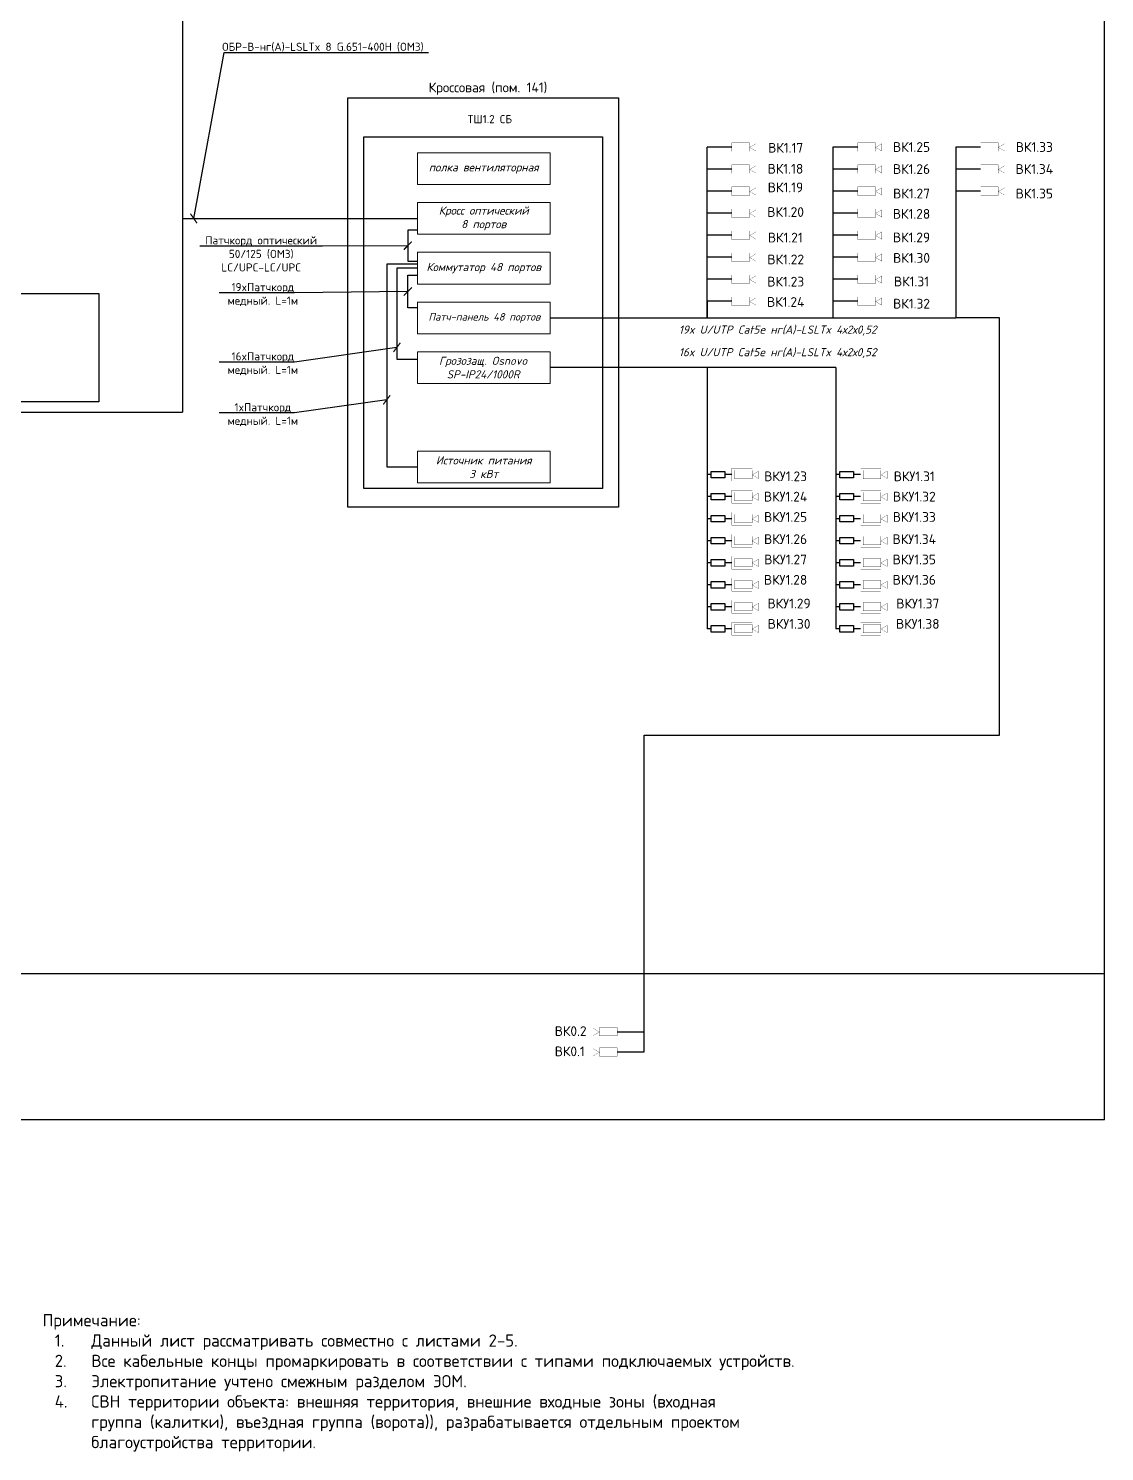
# Model space of a CAD drawing. Header units: millimetres. Extents: x -25459 to 1045457, y -66278 to 462905.
# Drawn here: x 88237 to 114728, y -28773 to 6257 of the extents above; entities that cross this region are included whole.
import ezdxf
from ezdxf import colors
from ezdxf.entities.mleader import LeaderData, LeaderLine
from ezdxf.enums import TextEntityAlignment as Align
from ezdxf.math import Vec2, Vec3

# ---------------------------------------------------------------- set-up
doc = ezdxf.new("R2010")
doc.units = ezdxf.units.MM
doc.layers.add('ВС_Стр_Сх', color=7, linetype='Continuous')
for name, color, linetype, lineweight in [('СКС', 94, 'Continuous', 30), ('Текст', 2, 'Continuous', 0), ('шкаф СКС', 94, 'Continuous', 50), ('Шлейф СОТ', 94, 'Continuous', 30)]:
    doc.layers.add(name, color=color, linetype=linetype, lineweight=lineweight)
doc.styles.add('DEN', font='isocpeur.ttf', dxfattribs={"height": 300})
doc.styles.add('ISOCPEUR', font='isocpeui.ttf', dxfattribs={"height": 250})
doc.styles.add('KOSTY_STYLE', font='isocpeur.ttf')

# ---------------------------------------------------------------- blocks, each defined once
blk = doc.blocks.new('_ARCHTICK')
at = {"color": 0, "linetype": 'ByBlock', "const_width": 0.15}
blk.add_lwpolyline([(-0.5, -0.5), (0.5, 0.5)], dxfattribs=at)
blk = doc.blocks.new('грозозащита')
at = {"color": 4}
blk.add_wipeout([(0, 335), (700, 335), (700, 0), (0, 0)], dxfattribs=at)
at = {"color": 4, "ltscale": 100}
blk.add_lwpolyline([(0, 335), (700, 335), (700, 0), (0, 0)], close=True, dxfattribs=at)

msp = doc.modelspace()

# ---------------------------------------------------------------- linework, layer by layer
at = {"color": 4, "lineweight": 25}
for points in [[(92027.7, 28308.966), (92028.176, -3192.011)], [(92028.18, 1579.896), (92028.18, 1579.896), (97813.099, 1579.896)], [(62887.615, -3192.26), (92028.244, -3192.011)]]:
    msp.add_lwpolyline(points, dxfattribs=at)
at = {"color": 251, "true_color": 0x636466}
msp.add_lwpolyline([(96097.962, 4546.312), (102762.08, 4546.312), (102762.08, -5524.621), (96097.962, -5524.621)], close=True, dxfattribs=at)
at = {"color": 3}
msp.add_lwpolyline([(96492.872, 3585.659), (102367.169, 3585.659), (102367.169, -5069.368), (96492.872, -5069.368)], close=True, dxfattribs=at)
at = {"lineweight": 20}
for points in [[(97813.099, 3193.975), (101076.105, 3193.975), (101076.105, 2412.876), (97813.099, 2412.876)], [(97813.099, 1970.396), (101076.105, 1970.396), (101076.105, 1189.297), (97813.099, 1189.297)], [(97813.099, 746.817), (101076.105, 746.817), (101076.105, -34.282), (97813.099, -34.282)], [(97813.099, -476.761), (101076.105, -476.761), (101076.105, -1257.86), (97813.099, -1257.86)], [(97813.099, -1700.34), (101076.105, -1700.34), (101076.105, -2481.439), (97813.099, -2481.439)], [(97813.099, -4147.497), (101076.105, -4147.497), (101076.105, -4928.596), (97813.099, -4928.596)]]:
    msp.add_lwpolyline(points, close=True, dxfattribs=at)
at = {"color": 5, "lineweight": 30}
for points in [[(108041.088, 3335.842), (108041.088, -867.311)], [(111064.379, 3335.842), (111064.379, -867.311)], [(104942.5, -459.165), (104942.5, -867.311)], [(101076.105, -867.311), (111064.379, -867.311)], [(108111.31, -2090.889), (101076.105, -2090.889)], [(104942.5, -2090.889), (104942.5, -8521.181)], [(108111.31, -2090.889), (108111.31, -8521.181)]]:
    msp.add_lwpolyline(points, dxfattribs=at)
at = {"color": 92}
msp.add_lwpolyline([(97813.099, 1291.406), (97575.388, 1291.406), (97575.388, 528.422), (97813.099, 528.422)], dxfattribs=at)
for points in [[(97813.099, 456.268), (97056.254, 456.268), (97056.254, -4538.046), (97813.099, -4538.046)], [(97813.099, 356.268), (97306.254, 356.268), (97306.254, -1881.394), (97813.099, -1881.394)], [(97813.099, -622.986), (97575.388, -622.986), (97575.388, 184.114), (97813.099, 184.114)]]:
    msp.add_lwpolyline(points)
at = {"color": 252, "true_color": 0x939598}
msp.add_lwpolyline([(80298.514, -266.285), (89968.084, -266.285), (89968.084, -2932.82), (80298.514, -2932.82)], close=True, dxfattribs=at)
at = {"layer": 'ВС_Стр_Сх', "color": 0, "ltscale": 500}
for points in [[(114727.297, -20610.315), (50203.949, -20610.291), (50203.949, 36796.145)], [(114727.297, -20610.315), (114727.62, 36795.715)], [(114727.334, -17013.058), (50203.949, -17012.48)]]:
    msp.add_lwpolyline(points, dxfattribs=at)
at = {"layer": 'шкаф СКС', "color": 5, "lineweight": 30}
for points in [[(105554.823, 3335.842), (104942.5, 3335.842)], [(108653.412, 3335.842), (108041.088, 3335.842)], [(111676.702, 3335.842), (111064.379, 3335.842)], [(105554.823, 2793.698), (104942.5, 2793.698)], [(108653.412, 2793.698), (108041.088, 2793.698)], [(111676.702, 2793.698), (111064.379, 2793.698)], [(105554.823, 2251.554), (104942.5, 2251.554)], [(108653.412, 2251.554), (108041.088, 2251.554)], [(111676.702, 2251.554), (111064.379, 2251.554)], [(105554.823, 1709.411), (104942.5, 1709.411)], [(108653.412, 1709.411), (108041.088, 1709.411)], [(105554.823, 1167.267), (104942.5, 1167.267)], [(108653.412, 1167.267), (108041.088, 1167.267)], [(105554.823, 625.123), (104942.5, 625.123)], [(108653.412, 625.123), (108041.088, 625.123)], [(105554.823, 82.979), (104942.5, 82.979)], [(108653.412, 82.979), (108041.088, 82.979)], [(105554.823, -459.165), (104942.5, -459.165)], [(108653.412, -459.165), (108041.088, -459.165)]]:
    msp.add_lwpolyline(points, dxfattribs=at)
at = {"layer": 'шкаф СКС', "color": 6, "lineweight": 25, "const_width": 5.383}
for points in [[(105554.823, 3440.048), (105989.437, 3440.048), (105989.437, 3231.637), (105554.823, 3231.637), (105554.823, 3440.048)], [(105991.979, 3328.218), (106147.016, 3239.262), (106147.016, 3419.715), (105991.979, 3328.218)], [(108653.412, 3440.048), (109088.026, 3440.048), (109088.026, 3231.637), (108653.412, 3231.637), (108653.412, 3440.048)], [(109090.567, 3328.218), (109245.605, 3239.262), (109245.605, 3419.715), (109090.567, 3328.218)], [(111676.702, 3440.048), (112111.316, 3440.048), (112111.316, 3231.637), (111676.702, 3231.637), (111676.702, 3440.048)], [(112113.857, 3328.218), (112268.895, 3239.262), (112268.895, 3419.715), (112113.857, 3328.218)], [(105554.823, 2897.904), (105989.437, 2897.904), (105989.437, 2689.493), (105554.823, 2689.493), (105554.823, 2897.904)], [(105991.979, 2786.074), (106147.016, 2697.118), (106147.016, 2877.571), (105991.979, 2786.074)], [(108653.412, 2897.904), (109088.026, 2897.904), (109088.026, 2689.493), (108653.412, 2689.493), (108653.412, 2897.904)], [(109090.567, 2786.074), (109245.605, 2697.118), (109245.605, 2877.571), (109090.567, 2786.074)], [(111676.702, 2897.904), (112111.316, 2897.904), (112111.316, 2689.493), (111676.702, 2689.493), (111676.702, 2897.904)], [(112113.857, 2786.074), (112268.895, 2697.118), (112268.895, 2877.571), (112113.857, 2786.074)], [(105554.823, 2355.76), (105989.437, 2355.76), (105989.437, 2147.349), (105554.823, 2147.349), (105554.823, 2355.76)], [(105991.979, 2243.93), (106147.016, 2154.974), (106147.016, 2335.427), (105991.979, 2243.93)], [(108653.412, 2355.76), (109088.026, 2355.76), (109088.026, 2147.349), (108653.412, 2147.349), (108653.412, 2355.76)], [(109090.567, 2243.93), (109245.605, 2154.974), (109245.605, 2335.427), (109090.567, 2243.93)], [(111676.702, 2355.76), (112111.316, 2355.76), (112111.316, 2147.349), (111676.702, 2147.349), (111676.702, 2355.76)], [(112113.857, 2243.93), (112268.895, 2154.974), (112268.895, 2335.427), (112113.857, 2243.93)], [(105554.823, 1813.616), (105989.437, 1813.616), (105989.437, 1605.205), (105554.823, 1605.205), (105554.823, 1813.616)], [(105991.979, 1701.786), (106147.016, 1612.83), (106147.016, 1793.283), (105991.979, 1701.786)], [(108653.412, 1813.616), (109088.026, 1813.616), (109088.026, 1605.205), (108653.412, 1605.205), (108653.412, 1813.616)], [(109090.567, 1701.786), (109245.605, 1612.83), (109245.605, 1793.283), (109090.567, 1701.786)], [(105554.823, 1271.472), (105989.437, 1271.472), (105989.437, 1063.061), (105554.823, 1063.061), (105554.823, 1271.472)], [(105991.979, 1159.642), (106147.016, 1070.686), (106147.016, 1251.139), (105991.979, 1159.642)], [(108653.412, 1271.472), (109088.026, 1271.472), (109088.026, 1063.061), (108653.412, 1063.061), (108653.412, 1271.472)], [(109090.567, 1159.642), (109245.605, 1070.686), (109245.605, 1251.139), (109090.567, 1159.642)], [(105554.823, 729.328), (105989.437, 729.328), (105989.437, 520.917), (105554.823, 520.917), (105554.823, 729.328)], [(105991.979, 617.498), (106147.016, 528.542), (106147.016, 708.995), (105991.979, 617.498)], [(108653.412, 729.328), (109088.026, 729.328), (109088.026, 520.917), (108653.412, 520.917), (108653.412, 729.328)], [(109090.567, 617.498), (109245.605, 528.542), (109245.605, 708.995), (109090.567, 617.498)], [(105554.823, 187.184), (105989.437, 187.184), (105989.437, -21.227), (105554.823, -21.227), (105554.823, 187.184)], [(105991.979, 75.354), (106147.016, -13.602), (106147.016, 166.852), (105991.979, 75.354)], [(108653.412, 187.184), (109088.026, 187.184), (109088.026, -21.227), (108653.412, -21.227), (108653.412, 187.184)], [(109090.567, 75.354), (109245.605, -13.602), (109245.605, 166.852), (109090.567, 75.354)], [(105554.823, -354.96), (105989.437, -354.96), (105989.437, -563.371), (105554.823, -563.371), (105554.823, -354.96)], [(105991.979, -466.79), (106147.016, -555.746), (106147.016, -375.292), (105991.979, -466.79)], [(108653.412, -354.96), (109088.026, -354.96), (109088.026, -563.371), (108653.412, -563.371), (108653.412, -354.96)], [(109090.567, -466.79), (109245.605, -555.746), (109245.605, -375.292), (109090.567, -466.79)], [(102290.943, -18445.728), (102135.905, -18534.684), (102135.905, -18354.23), (102290.943, -18445.728)], [(102728.098, -18333.897), (102293.485, -18333.897), (102293.485, -18542.309), (102728.098, -18542.309), (102728.098, -18333.897)], [(102290.943, -18945.928), (102135.905, -19034.884), (102135.905, -18854.43), (102290.943, -18945.928)], [(102728.098, -18834.097), (102293.485, -18834.097), (102293.485, -19042.509), (102728.098, -19042.509), (102728.098, -18834.097)]]:
    msp.add_lwpolyline(points, dxfattribs=at)
at = {"layer": 'шкаф СКС', "color": 1, "lineweight": 25, "const_width": 5.383}
for points in [[(106047.894, -4883.752), (105554.823, -4883.752), (105554.823, -4568.594), (106052.977, -4568.594)], [(105615.822, -4619.426), (106050.435, -4619.426), (106050.435, -4827.837), (105615.822, -4827.837), (105615.822, -4619.426)], [(106052.977, -4731.256), (106208.015, -4820.212), (106208.015, -4639.759), (106052.977, -4731.256)], [(109216.704, -4883.752), (108723.634, -4883.752), (108723.634, -4568.594), (109221.787, -4568.594)], [(108784.632, -4619.426), (109219.246, -4619.426), (109219.246, -4827.837), (108784.632, -4827.837), (108784.632, -4619.426)], [(109221.787, -4731.256), (109376.825, -4820.212), (109376.825, -4639.759), (109221.787, -4731.256)], [(106047.894, -5425.896), (105554.823, -5425.896), (105554.823, -5110.738), (106052.977, -5110.738)], [(105615.822, -5161.57), (106050.435, -5161.57), (106050.435, -5369.981), (105615.822, -5369.981), (105615.822, -5161.57)], [(106052.977, -5273.4), (106208.015, -5362.356), (106208.015, -5181.903), (106052.977, -5273.4)], [(109216.704, -5425.896), (108723.634, -5425.896), (108723.634, -5110.738), (109221.787, -5110.738)], [(108784.632, -5161.57), (109219.246, -5161.57), (109219.246, -5369.981), (108784.632, -5369.981), (108784.632, -5161.57)], [(109221.787, -5273.4), (109376.825, -5362.356), (109376.825, -5181.903), (109221.787, -5273.4)], [(106047.894, -5968.04), (105554.823, -5968.04), (105554.823, -5652.882), (106052.977, -5652.882)], [(105615.822, -5703.714), (106050.435, -5703.714), (106050.435, -5912.125), (105615.822, -5912.125), (105615.822, -5703.714)], [(106052.977, -5815.544), (106208.015, -5904.5), (106208.015, -5724.047), (106052.977, -5815.544)], [(109216.704, -5968.04), (108723.634, -5968.04), (108723.634, -5652.882), (109221.787, -5652.882)], [(108784.632, -5703.714), (109219.246, -5703.714), (109219.246, -5912.125), (108784.632, -5912.125), (108784.632, -5703.714)], [(109221.787, -5815.544), (109376.825, -5904.5), (109376.825, -5724.047), (109221.787, -5815.544)], [(106047.894, -6510.184), (105554.823, -6510.184), (105554.823, -6195.026), (106052.977, -6195.026)], [(105615.822, -6245.858), (106050.435, -6245.858), (106050.435, -6454.269), (105615.822, -6454.269), (105615.822, -6245.858)], [(106052.977, -6357.688), (106208.015, -6446.644), (106208.015, -6266.191), (106052.977, -6357.688)], [(109216.704, -6510.184), (108723.634, -6510.184), (108723.634, -6195.026), (109221.787, -6195.026)], [(108784.632, -6245.858), (109219.246, -6245.858), (109219.246, -6454.269), (108784.632, -6454.269), (108784.632, -6245.858)], [(109221.787, -6357.688), (109376.825, -6446.644), (109376.825, -6266.191), (109221.787, -6357.688)], [(106047.894, -7052.328), (105554.823, -7052.328), (105554.823, -6737.17), (106052.977, -6737.17)], [(105615.822, -6788.002), (106050.435, -6788.002), (106050.435, -6996.413), (105615.822, -6996.413), (105615.822, -6788.002)], [(106052.977, -6899.832), (106208.015, -6988.788), (106208.015, -6808.335), (106052.977, -6899.832)], [(109216.704, -7052.328), (108723.634, -7052.328), (108723.634, -6737.17), (109221.787, -6737.17)], [(108784.632, -6788.002), (109219.246, -6788.002), (109219.246, -6996.413), (108784.632, -6996.413), (108784.632, -6788.002)], [(109221.787, -6899.832), (109376.825, -6988.788), (109376.825, -6808.335), (109221.787, -6899.832)], [(106047.894, -7594.472), (105554.823, -7594.472), (105554.823, -7279.314), (106052.977, -7279.314)], [(105615.822, -7330.146), (106050.435, -7330.146), (106050.435, -7538.557), (105615.822, -7538.557), (105615.822, -7330.146)], [(106052.977, -7441.976), (106208.015, -7530.932), (106208.015, -7350.479), (106052.977, -7441.976)], [(109216.704, -7594.472), (108723.634, -7594.472), (108723.634, -7279.314), (109221.787, -7279.314)], [(108784.632, -7330.146), (109219.246, -7330.146), (109219.246, -7538.557), (108784.632, -7538.557), (108784.632, -7330.146)], [(109221.787, -7441.976), (109376.825, -7530.932), (109376.825, -7350.479), (109221.787, -7441.976)], [(106047.894, -8136.616), (105554.823, -8136.616), (105554.823, -7821.458), (106052.977, -7821.458)], [(105615.822, -7872.29), (106050.435, -7872.29), (106050.435, -8080.701), (105615.822, -8080.701), (105615.822, -7872.29)], [(106052.977, -7984.12), (106208.015, -8073.076), (106208.015, -7892.623), (106052.977, -7984.12)], [(109216.704, -8136.616), (108723.634, -8136.616), (108723.634, -7821.458), (109221.787, -7821.458)], [(108784.632, -7872.29), (109219.246, -7872.29), (109219.246, -8080.701), (108784.632, -8080.701), (108784.632, -7872.29)], [(109221.787, -7984.12), (109376.825, -8073.076), (109376.825, -7892.623), (109221.787, -7984.12)], [(106047.894, -8678.76), (105554.823, -8678.76), (105554.823, -8363.602), (106052.977, -8363.602)], [(109216.704, -8678.76), (108723.634, -8678.76), (108723.634, -8363.602), (109221.787, -8363.602)], [(105615.822, -8414.434), (106050.435, -8414.434), (106050.435, -8622.845), (105615.822, -8622.845), (105615.822, -8414.434)], [(106052.977, -8526.264), (106208.015, -8615.22), (106208.015, -8434.766), (106052.977, -8526.264)], [(108784.632, -8414.434), (109219.246, -8414.434), (109219.246, -8622.845), (108784.632, -8622.845), (108784.632, -8414.434)], [(109221.787, -8526.264), (109376.825, -8615.22), (109376.825, -8434.766), (109221.787, -8526.264)]]:
    msp.add_lwpolyline(points, dxfattribs=at)
at = {"layer": 'Шлейф СОТ', "color": 5, "lineweight": 30, "ltscale": 100}
for points in [[(104942.5, -867.311), (104942.5, 3335.842)], [(105554.823, -4726.173), (104942.5, -4726.173)], [(108723.634, -4726.173), (108111.31, -4726.173)], [(105554.823, -5268.317), (104942.5, -5268.317)], [(108723.634, -5268.317), (108111.31, -5268.317)], [(105554.823, -5810.461), (104942.5, -5810.461)], [(108723.634, -5810.461), (108111.31, -5810.461)], [(105554.823, -6352.605), (104942.5, -6352.605)], [(108723.634, -6352.605), (108111.31, -6352.605)], [(105554.823, -6894.749), (104942.5, -6894.749)], [(108723.634, -6894.749), (108111.31, -6894.749)], [(105554.823, -7436.893), (104942.5, -7436.893)], [(108723.634, -7436.893), (108111.31, -7436.893)], [(105554.823, -7979.037), (104942.5, -7979.037)], [(108723.634, -7979.037), (108111.31, -7979.037)], [(105554.823, -8521.181), (104942.5, -8521.181)], [(108723.634, -8521.181), (108111.31, -8521.181)], [(102728.098, -18438.103), (103391.993, -18438.103)], [(102728.098, -18938.303), (103391.993, -18938.303)]]:
    msp.add_lwpolyline(points, dxfattribs=at)

# ---------------------------------------------------------------- texts
at = {"style": 'DEN'}
msp.add_text('Кроссовая (пом. 141)', height=240, dxfattribs=at).set_placement((99549.166, 4805.475, 0), align=Align.MIDDLE_CENTER)
at = {"char_height": 200, "attachment_point": 5}
for s, insert, width, style in [('ТШ1.2 СБ', (99593.26, 4024.665), 3263.00601, 'DEN'), ('полка вентиляторная', (99444.602, 2810.862), 3200, 'ISOCPEUR'), ('Коммутатор {\\C7;48 портов}', (99444.602, 356.268), 3263.00601, 'ISOCPEUR'), ('{\\H0.92x;\\C0;Патч-панель 48 портов}', (99460.354, -867.311), 3231.50301, 'ISOCPEUR'), ('{\\C0;Грозозащ. Osnovo SP-IP24/1000R} ', (99428.851, -2090.889), 3231.50301, 'ISOCPEUR'), ('Источник питания \\P3 кВт', (99444.602, -4542.772), 3263.00601, 'ISOCPEUR')]:
    msp.add_mtext(s, dxfattribs=dict(at, insert=insert, width=width, style=style))
at = {"layer": 'СКС', "color": 7, "lineweight": 25, "style": 'ISOCPEUR'}
for s, p in [('19x U/UTP Cat5e нг(А)-LSLTx 4х2х0,52', (104248.721, -1255.82)), ('16x U/UTP Cat5e нг(А)-LSLTx 4х2х0,52', (104248.721, -1811.62))]:
    msp.add_text(s, height=200, dxfattribs=at).set_placement(p)
at = {"layer": 'Текст', "color": 7, "insert": (88283.549, -25391.101), "char_height": 300, "width": 17858.20642, "attachment_point": 1, "style": 'DEN'}
msp.add_mtext('\\pxi-3,l4,sm1,t4;Примечание:\\P\\pl5,t5;1.^IДанный лист рассматривать совместно с листами 2-5.\\P2.^IВсе кабельные концы промаркировать в соответствии с типами подключаемых устройств.\\P3.^IЭлектропитание учтено смежным разделом ЭОМ.\\P4.^IСВН территории объекта: внешняя территория, внешние входные зоны (входная группа (калитки), въездная группа (ворота)), разрабатывается отдельным проектом благоустройства территории.', dxfattribs=at)
at = {"layer": 'шкаф СКС', "color": 7, "lineweight": 25, "style": 'KOSTY_STYLE'}
for s, p in [('ВК0.2', (101192.988, -18544.305)), ('ВК0.1', (101192.758, -19041.947))]:
    msp.add_text(s, height=240, dxfattribs=at).set_placement(p)
at = {"layer": 'шкаф СКС', "color": 7, "lineweight": 25, "char_height": 240, "attachment_point": 5, "style": 'KOSTY_STYLE'}
for s, insert, width in [('ВК1.17', (106877.472, 3318.887), 1302.85334), ('ВК1.25', (109976.061, 3338.141), 1302.85334), ('ВК1.33', (112999.351, 3338.141), 1302.85334), ('ВК1.18', (106872.946, 2802.374), 1302.85334), ('ВК1.26', (109976.061, 2795.997), 1302.85334), ('ВК1.34', (112999.351, 2795.997), 1302.85334), ('ВК1.19', (106872.946, 2344.119), 1302.85334), ('ВК1.27', (109976.061, 2192.656), 1302.85334), ('ВК1.35', (112999.351, 2192.656), 1302.85334), ('ВК1.20', (106875.94, 1738.055), 1302.85334), ('ВК1.28', (109976.061, 1692.456), 1302.85334), ('ВК1.21', (106868.677, 1108.368), 1323.99456), ('ВК1.29', (109976.061, 1112.892), 1302.85334), ('ВК1.30', (109976.061, 608.168), 1302.85334), ('ВК1.22', (106878.858, 570.748), 1302.85334), ('ВК1.23', (106878.862, 24.08), 1302.85334), ('ВК1.31', (109976.061, 28.604), 1302.85334), ('ВК1.24', (106878.862, -476.12), 1302.85334), ('ВК1.32', (109976.061, -518.064), 1302.85334), ('ВКУ1.23', (106875.488, -4767.905), 1302.85334), ('ВКУ1.31', (110044.298, -4767.905), 1302.85334), ('ВКУ1.24', (106875.488, -5268.105), 1302.85334), ('ВКУ1.32', (110044.298, -5268.105), 1302.85334), ('ВКУ1.25', (106875.488, -5768.305), 1302.85334), ('ВКУ1.33', (110044.298, -5768.305), 1302.85334), ('ВКУ1.26', (106875.488, -6314.974), 1302.85334), ('ВКУ1.34', (110044.298, -6314.974), 1302.85334), ('ВКУ1.27', (106875.488, -6815.174), 1302.85334), ('ВКУ1.35', (110044.298, -6815.174), 1302.85334), ('ВКУ1.28', (106875.488, -7315.374), 1302.85334), ('ВКУ1.36', (110044.298, -7315.374), 1302.85334), ('ВКУ1.29', (106961.614, -7899.462), 1302.85334), ('ВКУ1.37', (110130.424, -7899.462), 1302.85334), ('ВКУ1.30', (106961.614, -8399.662), 1302.85334), ('ВКУ1.38', (110130.424, -8399.662), 1302.85334)]:
    msp.add_mtext(s, dxfattribs=dict(at, insert=insert, width=width))

# ---------------------------------------------------------------- leaders
at = {"color": 7}
ml = msp.add_multileader_mtext('Standard', dxfattribs=at)
ml.set_content('\\A1;16xПатчкорд \\Pмедный. L=1м', color=7, style='DEN')
ml.set_leader_properties()
ml.set_arrow_properties(name='ARCHTICK')
ml.build(insert=Vec2(0, 0))
ml.multileader.update_dxf_attribs({"has_dogleg": 0, "text_left_attachment_type": 6, "text_right_attachment_type": 6, "dogleg_length": 172.052, "arrow_head_size": 200})
ctx = ml.context
ctx.base_point, ctx.char_height, ctx.arrow_head_size, ctx.landing_gap_size, ctx.plane_origin = Vec3(93225.018, -1954.101, 0), 200, 200, 1.6, Vec3(94892.676, -524.998, 0)
ctx.left_attachment, ctx.right_attachment, ctx.text_align_type = 6, 6, 1
notes = []
notes.append((ctx, [(1, (1, 1, 0), (94925.86, -1954.101, 0), (-1, 0), 137.642, [(1, [(97306.254, -1594.24, 0)], 0, [])])]))
ctx.mtext.insert, ctx.mtext.width, ctx.mtext.alignment, ctx.mtext.flow_direction = Vec3(94006.618, -1714.101, 0), 2657.94345, 2, 5
ml = msp.add_multileader_mtext('Standard', dxfattribs=at)
ml.set_content('\\A1;1xПатчкорд \\Pмедный. L=1м', color=7, style='DEN')
ml.set_leader_properties()
ml.set_arrow_properties(name='ARCHTICK')
ml.build(insert=Vec2(0, 0))
ml.multileader.update_dxf_attribs({"has_dogleg": 0, "text_left_attachment_type": 6, "text_right_attachment_type": 6, "dogleg_length": 172.052, "arrow_head_size": 200})
ctx = ml.context
ctx.base_point, ctx.char_height, ctx.arrow_head_size, ctx.landing_gap_size, ctx.plane_origin = Vec3(93225.018, -3208.225, 0), 200, 200, 1.6, Vec3(94892.676, -1779.122, 0)
ctx.left_attachment, ctx.right_attachment, ctx.text_align_type = 6, 6, 1
notes.append((ctx, [(1, (1, 1, 0), (94925.86, -3208.225, 0), (-1, 0), 137.642, [(1, [(97056.254, -2884.093, 0)], 0, [])])]))
ctx.mtext.insert, ctx.mtext.width, ctx.mtext.alignment, ctx.mtext.flow_direction = Vec3(94006.618, -2968.225, 0), 2657.94345, 2, 5
for ctx, leaders in notes:
    for number, flags, end, landing, length, lines in leaders:
        leader = LeaderData()
        leader.index, (leader.has_last_leader_line, leader.has_dogleg_vector, leader.attachment_direction) = number, flags
        leader.last_leader_point, leader.dogleg_vector, leader.dogleg_length = Vec3(end), Vec3(landing), length
        for number, points, colour, breaks in lines:
            line = LeaderLine()
            line.index, line.vertices, line.color, line.breaks = number, Vec3.list(points), colors.encode_raw_color(colour), breaks
            leader.lines.append(line)
        ctx.leaders.append(leader)

# ---------------------------------------------------------------- next in the draw order: block references
at = {"xscale": 0.4825263025400031, "yscale": 0.4825263025400031, "zscale": 0.4825263025400031}
for p in [(105042.29, -4807.107), (108211.1, -4807.107), (105042.29, -5349.251), (108211.1, -5349.251), (105042.29, -5891.395), (108211.1, -5891.395), (105042.29, -6433.539), (108211.1, -6433.539), (105042.29, -6975.683), (108211.1, -6975.683), (105042.29, -7517.827), (108211.1, -7517.827), (105042.29, -8059.971), (108211.1, -8059.971), (105042.29, -8602.115), (108211.1, -8602.115)]:
    msp.add_blockref('грозозащита', p, dxfattribs=at)

# ---------------------------------------------------------------- next in the draw order: leaders
at = {"color": 7}
ml = msp.add_multileader_mtext('Standard', dxfattribs=at)
ml.set_content('{\\C256;ОБР-В-нг(А)-LSLTx 8 G.651-400H (OM3)}', color=7, style='DEN')
ml.set_leader_properties()
ml.set_arrow_properties(name='ARCHTICK')
ml.build(insert=Vec2(0, 0))
ml.multileader.update_dxf_attribs({"has_dogleg": 0, "text_left_attachment_type": 6, "text_right_attachment_type": 6, "dogleg_length": 172.052, "arrow_head_size": 200})
ctx = ml.context
ctx.base_point, ctx.char_height, ctx.arrow_head_size, ctx.landing_gap_size, ctx.plane_origin = Vec3(93053.65, 5665.459), 200, 200, 1.6, Vec3(91843.812, 4115.626)
ctx.left_attachment, ctx.right_attachment, ctx.text_align_type = 6, 6, 1
notes = []
notes.append((ctx, [(1, (1, 1, 0), (92916.009, 5665.459), (1, 0), 137.642, [(1, [(92304.897, 1579.891)], 0, [])])]))
ctx.mtext.insert, ctx.mtext.width, ctx.mtext.alignment, ctx.mtext.flow_direction = Vec3(95485.25, 5905.459), 5280.32001, 2, 5
ctx.mtext.has_bg_fill, ctx.mtext.bg_color, ctx.mtext.bg_scale_factor, ctx.mtext.bg_transparency, ctx.mtext.use_window_bg_color = 1, -1027028792, 1.5, 0, 1
ml = msp.add_multileader_mtext('Standard', dxfattribs=at)
ml.set_content('\\A1;Патчкорд {\\A0;\\C256;оптический 50/125 (OM3) LC/UPC-LC/UPC}', color=7, style='DEN')
ml.set_leader_properties()
ml.set_arrow_properties(name='ARCHTICK')
ml.build(insert=Vec2(0, 0))
ml.multileader.update_dxf_attribs({"has_dogleg": 0, "text_left_attachment_type": 6, "text_right_attachment_type": 6, "dogleg_length": 172.052, "arrow_head_size": 200})
ctx = ml.context
ctx.base_point, ctx.char_height, ctx.arrow_head_size, ctx.landing_gap_size, ctx.plane_origin = Vec3(92615.018, 900.819, 0), 200, 200, 1.6, Vec3(94981.778, 3445.649, 0)
ctx.left_attachment, ctx.right_attachment, ctx.text_align_type = 6, 6, 1
notes.append((ctx, [(1, (1, 1, 0), (95455.86, 900.819, 0), (-1, 0), 137.642, [(1, [(97575.388, 909.914, 0)], 0, [])])]))
ctx.mtext.insert, ctx.mtext.width, ctx.mtext.alignment, ctx.mtext.flow_direction = Vec3(93966.618, 1140.819, 0), 2833.15766, 2, 5
ctx.mtext.has_bg_fill, ctx.mtext.bg_color, ctx.mtext.bg_scale_factor, ctx.mtext.bg_transparency, ctx.mtext.use_window_bg_color = 1, -1027028792, 1.5, 0, 1
for ctx, leaders in notes:
    for number, flags, end, landing, length, lines in leaders:
        leader = LeaderData()
        leader.index, (leader.has_last_leader_line, leader.has_dogleg_vector, leader.attachment_direction) = number, flags
        leader.last_leader_point, leader.dogleg_vector, leader.dogleg_length = Vec3(end), Vec3(landing), length
        for number, points, colour, breaks in lines:
            line = LeaderLine()
            line.index, line.vertices, line.color, line.breaks = number, Vec3.list(points), colors.encode_raw_color(colour), breaks
            leader.lines.append(line)
        ctx.leaders.append(leader)

# ---------------------------------------------------------------- next in the draw order: linework, layer by layer
at = {"layer": 'Шлейф СОТ', "color": 5, "lineweight": 30, "ltscale": 100}
msp.add_lwpolyline([(103391.993, -18938.303), (103391.993, -11140.765), (112139.515, -11140.765), (112139.515, -867.311), (111064.379, -867.311)], dxfattribs=at)

# ---------------------------------------------------------------- next in the draw order: texts
at = {"insert": (99444.602, 1579.846), "char_height": 200, "width": 3263.00601, "attachment_point": 5, "style": 'ISOCPEUR'}
msp.add_mtext('Кросс оптический \\P8 портов ', dxfattribs=at)

# ---------------------------------------------------------------- next in the draw order: leaders
at = {"color": 7}
ml = msp.add_multileader_mtext('Standard', dxfattribs=at)
ml.set_content('\\A1;{\\C256;19xПатчкорд \\P\\pxqc;медный. L=1м}', color=7, style='DEN')
ml.set_leader_properties()
ml.set_arrow_properties(name='ARCHTICK')
ml.build(insert=Vec2(0, 0))
ml.multileader.update_dxf_attribs({"has_dogleg": 0, "text_left_attachment_type": 6, "text_right_attachment_type": 6, "dogleg_length": 172.052, "arrow_head_size": 200})
ctx = ml.context
ctx.base_point, ctx.char_height, ctx.arrow_head_size, ctx.landing_gap_size, ctx.plane_origin = Vec3(93225.018, -250.209, 0), 200, 200, 1.6, Vec3(94892.676, 305.991, 0)
ctx.left_attachment, ctx.right_attachment, ctx.text_align_type = 6, 6, 1
notes = []
notes.append((ctx, [(1, (1, 1, 0), (94925.86, -250.209, 0), (-1, 0), 137.642, [(1, [(97575.388, -219.436, 0)], 0, [])])]))
ctx.mtext.insert, ctx.mtext.width, ctx.mtext.alignment, ctx.mtext.flow_direction = Vec3(94006.618, -10.209, 0), 2657.94345, 2, 5
for ctx, leaders in notes:
    for number, flags, end, landing, length, lines in leaders:
        leader = LeaderData()
        leader.index, (leader.has_last_leader_line, leader.has_dogleg_vector, leader.attachment_direction) = number, flags
        leader.last_leader_point, leader.dogleg_vector, leader.dogleg_length = Vec3(end), Vec3(landing), length
        for number, points, colour, breaks in lines:
            line = LeaderLine()
            line.index, line.vertices, line.color, line.breaks = number, Vec3.list(points), colors.encode_raw_color(colour), breaks
            leader.lines.append(line)
        ctx.leaders.append(leader)

doc.saveas('drawing.dxf')
